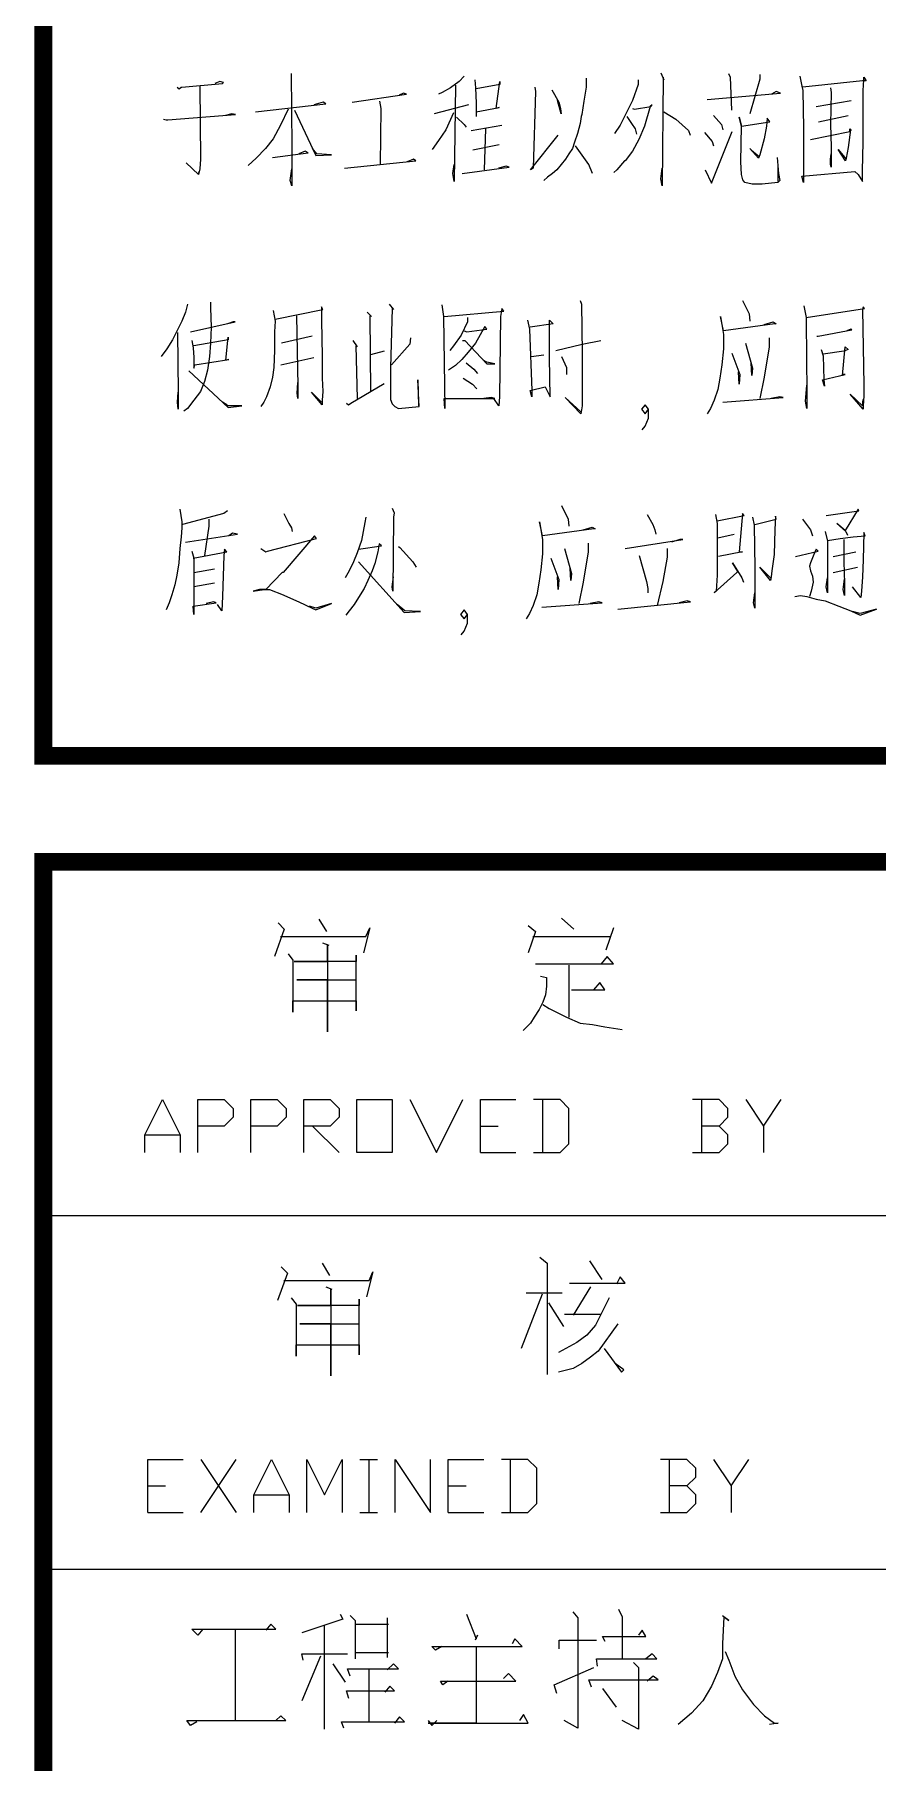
# Model space of a CAD drawing. Extents: x 2506385 to 2810062, y -487803 to -193521.
# Drawn here: x 2801199 to 2802391, y -462162 to -459719 of the extents above; entities that cross this region are included whole.
import ezdxf

# ---------------------------------------------------------------- set-up
doc = ezdxf.new("R2010")
doc.units = 0
doc.header["$LTSCALE"] = 1000
doc.header["$MEASUREMENT"] = 0
doc.layers.add('PUB_TITLE', color=4, linetype='Continuous')

# ---------------------------------------------------------------- blocks, each defined once
blk = doc.blocks.new('EWW')
at = {"layer": 'PUB_TITLE'}
for p, q in [((-164569.1, 285283.7), (-164567.1, 285077.1)), ((-164079.3, 285276.2), (-164093.4, 285261.1)), ((-164049.1, 285266.1), (-164047.1, 285243.4)), ((-163734.6, 285271.1), (-163734.6, 285251)), ((-163587.5, 285266.1), (-163587.5, 285253.5)), ((-163523, 285286.2), (-163514.9, 285266.1)), ((-163516.9, 285273.7), (-163518.9, 284966.2)), ((-163514.9, 285266.1), (-163516.9, 285273.7)), ((-163331.5, 285283.7), (-163327.4, 285273.7)), ((-163327.4, 285273.7), (-163323.4, 285180.4)), ((-163242.8, 285268.6), (-163271, 285170.3)), ((-163242.8, 285281.2), (-163242.8, 285268.6)), ((-163129.9, 285276.2), (-163123.9, 285248.5)), ((-162950.5, 285235.9), (-162948.5, 285266.1)), ((-162948.5, 285273.7), (-162942.4, 285263.6)), ((-162948.5, 285266.1), (-162948.5, 285273.7)), ((-164891.7, 285245.9), (-164885.6, 285240.9)), ((-164885.6, 285240.9), (-164879.6, 285245.9)), ((-164879.6, 285245.9), (-164877.6, 285245.9)), ((-164877.6, 285245.9), (-164762.7, 285256)), ((-164827.2, 285248.5), (-164825.1, 285041.8)), ((-164770.7, 285261.1), (-164784.8, 285256)), ((-164760.6, 285258.5), (-164770.7, 285261.1)), ((-164762.7, 285256), (-164760.6, 285258.5)), ((-164395.8, 285203.1), (-164242.6, 285225.8)), ((-164250.7, 285228.3), (-164262.8, 285223.3)), ((-164242.6, 285225.8), (-164250.7, 285228.3)), ((-164141.8, 285230.8), (-164151.9, 285225.8)), ((-164117.6, 285243.4), (-164141.8, 285230.8)), ((-164093.4, 285261.1), (-164117.6, 285243.4)), ((-164103.5, 285251), (-164107.5, 284978.8)), ((-164047.1, 285243.4), (-164045.1, 285200.6)), ((-163978.5, 285253.5), (-164045.1, 285240.9)), ((-163988.6, 285185.5), (-163978.5, 285261.1)), ((-163978.5, 285261.1), (-163978.5, 285253.5)), ((-163877.7, 285233.3), (-163883.8, 285016.6)), ((-163879.8, 285245.9), (-163877.7, 285233.3)), ((-163831.4, 285238.4), (-163811.2, 285203.1)), ((-163734.6, 285245.9), (-163740.7, 285205.6)), ((-163734.6, 285251), (-163734.6, 285245.9)), ((-163587.5, 285253.5), (-163603.6, 285208.1)), ((-163392, 285210.7), (-163184.3, 285228.3)), ((-163196.4, 285233.3), (-163210.5, 285225.8)), ((-163184.3, 285228.3), (-163196.4, 285233.3)), ((-163123.9, 285248.5), (-163121.8, 285235.9)), ((-162952.5, 285263.6), (-163121.8, 285245.9)), ((-163121.8, 285235.9), (-163119.8, 285130)), ((-163043.2, 285243.4), (-163041.2, 285230.8)), ((-163041.2, 285230.8), (-163043.2, 285140.1)), ((-162942.4, 285263.6), (-162952.5, 285263.6)), ((-162950.5, 285157.7), (-162950.5, 285235.9)), ((-164917.9, 285152.7), (-164726.4, 285167.8)), ((-164736.5, 285170.3), (-164754.6, 285165.3)), ((-164726.4, 285167.8), (-164736.5, 285170.3)), ((-164669.9, 285175.4), (-164470.4, 285198.1)), ((-164577.2, 285182.9), (-164599.4, 285137.6)), ((-164559.1, 285180.4), (-164498.6, 285051.9)), ((-164478.4, 285203.1), (-164504.6, 285195.5)), ((-164470.4, 285198.1), (-164478.4, 285203.1)), ((-164319.2, 285205.6), (-164315.2, 285185.5)), ((-164315.2, 285185.5), (-164317.2, 285026.7)), ((-164067.2, 285195.5), (-164164, 285170.3)), ((-164109.6, 285172.9), (-164131.7, 285125)), ((-164045.1, 285200.6), (-164045.1, 285162.8)), ((-164045.1, 285175.4), (-163980.6, 285188)), ((-163980.6, 285188), (-163988.6, 285185.5)), ((-163805.2, 285170.3), (-163815.3, 285208.1)), ((-163811.2, 285203.1), (-163807.2, 285185.5)), ((-163807.2, 285185.5), (-163805.2, 285170.3)), ((-163746.7, 285167.8), (-163748.7, 285162.8)), ((-163740.7, 285205.6), (-163746.7, 285167.8)), ((-163619.7, 285175.4), (-163637.9, 285137.6)), ((-163603.6, 285208.1), (-163619.7, 285175.4)), ((-163603.6, 285185.5), (-163597.6, 285182.9)), ((-163597.6, 285182.9), (-163551.2, 285190.5)), ((-163553.2, 285190.5), (-163569.3, 285135.1)), ((-163547.2, 285195.5), (-163553.2, 285190.5)), ((-163551.2, 285190.5), (-163547.2, 285195.5)), ((-163514.9, 285175.4), (-163480.6, 285155.2)), ((-163083.5, 285190.5), (-162984.8, 285208.1)), ((-164930, 285155.2), (-164921.9, 285152.7)), ((-164921.9, 285152.7), (-164917.9, 285152.7)), ((-164599.4, 285137.6), (-164619.5, 285099.8)), ((-164131.7, 285125), (-164151.9, 285094.8)), ((-164101.5, 285160.3), (-164079.3, 285140.1)), ((-164079.3, 285140.1), (-164073.3, 285132.5)), ((-164059.2, 285122.5), (-163972.5, 285137.6)), ((-164018.9, 285127.5), (-164022.9, 285011.6)), ((-163750.8, 285142.6), (-163758.8, 285114.9)), ((-163748.7, 285162.8), (-163750.8, 285142.6)), ((-163637.9, 285137.6), (-163654, 285114.9)), ((-163619.7, 285162.8), (-163605.6, 285142.6)), ((-163605.6, 285142.6), (-163595.5, 285127.5)), ((-163595.5, 285127.5), (-163591.5, 285112.4)), ((-163569.3, 285135.1), (-163585.5, 285097.3)), ((-163480.6, 285155.2), (-163444.4, 285122.5)), ((-163444.4, 285122.5), (-163440.3, 285109.9)), ((-163379.9, 284973.8), (-163321.4, 285119.9)), ((-163373.8, 285165.3), (-163351.6, 285140.1)), ((-163351.6, 285140.1), (-163347.6, 285125)), ((-163301.2, 285160.3), (-163295.2, 285135.1)), ((-163295.2, 285135.1), (-163301.2, 285160.3)), ((-163297.2, 285034.3), (-163295.2, 285135.1)), ((-163295.2, 285135.1), (-163214.6, 285147.7)), ((-163224.6, 285135.1), (-163230.7, 285099.8)), ((-163222.6, 285157.7), (-163224.6, 285135.1)), ((-163214.6, 285147.7), (-163222.6, 285157.7)), ((-163119.8, 285130), (-163119.8, 285051.9)), ((-163099.7, 285097.3), (-162988.8, 285119.9)), ((-163077.5, 285147.7), (-162992.8, 285165.3)), ((-163043.2, 285140.1), (-163041.2, 285077.1)), ((-162986.8, 285125), (-162992.8, 285074.6)), ((-162988.8, 285127.5), (-162984.8, 285122.5)), ((-162988.8, 285119.9), (-162988.8, 285127.5)), ((-162984.8, 285122.5), (-162986.8, 285125)), ((-162950.5, 285089.7), (-162950.5, 285157.7)), ((-164641.7, 285072.1), (-164667.9, 285044.4)), ((-164619.5, 285099.8), (-164641.7, 285072.1)), ((-164567.1, 285077.1), (-164567.1, 284966.2)), ((-164496.6, 285057), (-164508.7, 285072.1)), ((-164151.9, 285094.8), (-164170, 285069.6)), ((-163980.6, 285082.2), (-164055.1, 285067)), ((-163891.9, 285011.6), (-163813.2, 285109.9)), ((-163772.9, 285072.1), (-163783, 285057)), ((-163766.9, 285089.7), (-163772.9, 285072.1)), ((-163758.8, 285114.9), (-163766.9, 285089.7)), ((-163726.6, 285026.7), (-163764.9, 285079.6)), ((-163585.5, 285097.3), (-163603.6, 285064.5)), ((-163400, 285117.4), (-163377.8, 285092.2)), ((-163377.8, 285092.2), (-163373.8, 285079.6)), ((-163246.8, 285044.4), (-163271, 285072.1)), ((-163230.7, 285099.8), (-163242.8, 285054.4)), ((-163041.2, 285077.1), (-163041.2, 285019.2)), ((-163021.1, 285069.6), (-162998.9, 285041.8)), ((-163000.9, 285036.8), (-163021.1, 285069.6)), ((-162992.8, 285074.6), (-162998.9, 285044.4)), ((-162952.5, 285009.1), (-162950.5, 285089.7)), ((-164865.5, 285031.8), (-164831.2, 284999)), ((-164831.2, 284999), (-164865.5, 285031.8)), ((-164825.1, 285041.8), (-164827.2, 285014.1)), ((-164667.9, 285044.4), (-164690.1, 285024.2)), ((-164621.6, 285046.9), (-164520.8, 285059.5)), ((-164528.8, 285064.5), (-164547, 285057)), ((-164520.8, 285059.5), (-164528.8, 285064.5)), ((-164498.6, 285051.9), (-164454.3, 285054.4)), ((-164454.3, 285054.4), (-164496.6, 285057)), ((-164418, 285016.6), (-164216.4, 285036.8)), ((-164222.4, 285041.8), (-164240.6, 285034.3)), ((-164216.4, 285036.8), (-164222.4, 285041.8)), ((-164111.6, 285001.5), (-164107.5, 285026.7)), ((-163960.4, 285021.7), (-163982.6, 285016.6)), ((-163952.3, 285019.2), (-163960.4, 285021.7)), ((-163805.2, 285026.7), (-163817.3, 285011.6)), ((-163793.1, 285041.8), (-163805.2, 285026.7)), ((-163783, 285057), (-163793.1, 285041.8)), ((-163716.5, 285001.5), (-163726.6, 285026.7)), ((-163625.8, 285036.8), (-163648, 285011.6)), ((-163623.8, 285036.8), (-163625.8, 285036.8)), ((-163603.6, 285064.5), (-163623.8, 285036.8)), ((-163295.2, 284999), (-163297.2, 285034.3)), ((-163267, 285067), (-163244.8, 285049.4)), ((-163242.8, 285054.4), (-163246.8, 285044.4)), ((-163194.4, 285046.9), (-163190.4, 285001.5)), ((-163192.4, 285021.7), (-163192.4, 284978.8)), ((-163119.8, 285051.9), (-163119.8, 284976.3)), ((-163043.2, 285041.8), (-163041.2, 285057)), ((-163043.2, 285026.7), (-163043.2, 285041.8)), ((-163041.2, 285019.2), (-163043.2, 285026.7)), ((-162998.9, 285044.4), (-163000.9, 285036.8)), ((-164827.2, 285014.1), (-164831.2, 284999)), ((-164831.2, 284999), (-164829.2, 285006.6)), ((-164571.2, 284981.4), (-164567.1, 285014.1)), ((-164567.1, 284966.2), (-164571.2, 284981.4)), ((-164107.5, 284978.8), (-164111.6, 285001.5)), ((-164085.4, 285001.5), (-163952.3, 285019.2)), ((-163883.8, 285016.6), (-163891.9, 285011.6)), ((-163843.5, 284991.4), (-163853.6, 284981.4)), ((-163829.4, 285001.5), (-163843.5, 284991.4)), ((-163817.3, 285011.6), (-163829.4, 285001.5)), ((-163648, 285011.6), (-163656, 285004)), ((-163523, 284986.4), (-163518.9, 285016.6)), ((-163518.9, 284966.2), (-163523, 284986.4)), ((-163398, 285011.6), (-163379.9, 284973.8)), ((-163291.2, 284983.9), (-163295.2, 284999)), ((-163285.1, 284976.3), (-163291.2, 284983.9)), ((-163265, 284971.3), (-163285.1, 284976.3)), ((-163236.7, 284971.3), (-163265, 284971.3)), ((-163192.4, 284976.3), (-163236.7, 284971.3)), ((-163186.3, 284981.4), (-163192.4, 284976.3)), ((-163190.4, 285001.5), (-163186.3, 284981.4)), ((-163123.9, 284994), (-162974.7, 285006.6)), ((-163119.8, 284976.3), (-163123.9, 284994)), ((-162974.7, 285006.6), (-162964.6, 284999)), ((-162964.6, 284999), (-162952.5, 284978.8)), ((-162952.5, 284978.8), (-162952.5, 285009.1)), ((-164861.9, 284632), (-164868, 284609.3)), ((-164797.4, 284637.1), (-164797.4, 284621.9)), ((-164291.4, 284632), (-164279.4, 284616.9)), ((-164142.3, 284629.5), (-164138.3, 284596.7)), ((-163751.2, 284642.1), (-163747.2, 284632)), ((-163747.2, 284632), (-163745.2, 284493.4)), ((-163291.6, 284642.1), (-163273.5, 284604.3)), ((-164878, 284584.1), (-164890.1, 284558.9)), ((-164868, 284609.3), (-164878, 284584.1)), ((-164853.8, 284553.9), (-164726.8, 284581.6)), ((-164797.4, 284621.9), (-164795.4, 284566.5)), ((-164732.9, 284581.6), (-164749, 284576.6)), ((-164726.8, 284581.6), (-164732.9, 284581.6)), ((-164620, 284614.4), (-164614, 284584.1)), ((-164614, 284584.1), (-164616, 284553.9)), ((-164614, 284589.2), (-164478.9, 284616.9)), ((-164553.5, 284599.3), (-164549.5, 284400.2)), ((-164482.9, 284624.5), (-164482.9, 284586.7)), ((-164478.9, 284616.9), (-164482.9, 284624.5)), ((-164482.9, 284586.7), (-164480.9, 284483.4)), ((-164353.9, 284609.3), (-164341.8, 284596.7)), ((-164345.9, 284599.3), (-164343.9, 284385.1)), ((-164341.8, 284596.7), (-164345.9, 284599.3)), ((-164283.4, 284619.4), (-164287.4, 284453.1)), ((-164279.4, 284616.9), (-164283.4, 284619.4)), ((-164138.3, 284596.7), (-164134.2, 284337.2)), ((-164136.2, 284596.7), (-163966.9, 284611.9)), ((-164069.7, 284581.6), (-164087.9, 284543.8)), ((-164069.7, 284594.2), (-164069.7, 284581.6)), ((-163977, 284596.7), (-163979, 284370)), ((-163973, 284619.4), (-163977, 284596.7)), ((-163966.9, 284611.9), (-163973, 284619.4)), ((-163900.4, 284586.7), (-163894.3, 284561.5)), ((-163837.9, 284586.7), (-163827.8, 284576.6)), ((-163837.9, 284480.8), (-163837.9, 284586.7)), ((-163354.1, 284596.7), (-163346.1, 284546.3)), ((-163346.1, 284556.4), (-163354.1, 284596.7)), ((-163273.5, 284604.3), (-163271.5, 284584.1)), ((-163231.2, 284574.1), (-163205, 284581.6)), ((-163205, 284581.6), (-163196.9, 284576.6)), ((-163118.3, 284627), (-163112.2, 284594.2)), ((-163112.2, 284594.2), (-162946.9, 284619.4)), ((-163112.2, 284594.2), (-163112.2, 284584.1)), ((-163112.2, 284584.1), (-163110.2, 284380)), ((-162951, 284624.5), (-162953, 284616.9)), ((-162953, 284616.9), (-162949, 284402.7)), ((-162946.9, 284619.4), (-162951, 284624.5)), ((-164904.2, 284531.2), (-164920.4, 284506)), ((-164890.1, 284558.9), (-164904.2, 284531.2)), ((-164890.1, 284551.4), (-164888.1, 284382.6)), ((-164747, 284531.2), (-164843.8, 284513.6)), ((-164795.4, 284566.5), (-164797.4, 284521.2)), ((-164753.1, 284473.3), (-164747, 284538.8)), ((-164747, 284538.8), (-164747, 284531.2)), ((-164616, 284553.9), (-164616, 284501)), ((-164509.1, 284541.3), (-164595.8, 284521.2)), ((-164231, 284536.3), (-164233, 284518.6)), ((-164087.9, 284543.8), (-164110, 284513.6)), ((-164079.8, 284556.4), (-164071.7, 284553.9)), ((-164071.7, 284553.9), (-164015.3, 284561.5)), ((-164021.3, 284569), (-164047.5, 284521.2)), ((-164015.3, 284561.5), (-164021.3, 284569)), ((-163894.3, 284561.5), (-163888.3, 284387.6)), ((-163827.8, 284576.6), (-163892.3, 284566.5)), ((-163200.9, 284576.6), (-163346.1, 284556.4)), ((-163346.1, 284546.3), (-163346.1, 284506)), ((-163217.1, 284536.3), (-163217.1, 284511.1)), ((-163196.9, 284576.6), (-163200.9, 284576.6)), ((-163082, 284541.3), (-163078, 284541.3)), ((-163078, 284541.3), (-162983.2, 284558.9)), ((-162985.2, 284561.5), (-162997.3, 284556.4)), ((-162983.2, 284558.9), (-162985.2, 284561.5)), ((-164920.4, 284506), (-164936.5, 284483.4)), ((-164849.8, 284528.7), (-164845.8, 284508.6)), ((-164845.8, 284508.6), (-164843.8, 284480.8)), ((-164799.4, 284483.4), (-164805.5, 284445.6)), ((-164797.4, 284521.2), (-164799.4, 284483.4)), ((-164616, 284501), (-164618, 284453.1)), ((-164480.9, 284483.4), (-164480.9, 284430.4)), ((-164394.3, 284528.7), (-164382.2, 284511.1)), ((-164386.2, 284513.6), (-164382.2, 284364.9)), ((-164382.2, 284511.1), (-164386.2, 284513.6)), ((-164305.6, 284498.5), (-164343.9, 284488.4)), ((-164233, 284518.6), (-164285.4, 284460.7)), ((-164110, 284513.6), (-164120.1, 284501)), ((-164067.7, 284496), (-164085.8, 284475.8)), ((-164083.8, 284528.7), (-164077.8, 284528.7)), ((-164077.8, 284528.7), (-164015.3, 284463.2)), ((-164047.5, 284521.2), (-164067.7, 284496)), ((-163890.3, 284483.4), (-163854, 284488.4)), ((-163819.8, 284501), (-163745.2, 284518.6)), ((-163803.6, 284483.4), (-163789.5, 284453.1)), ((-163745.2, 284518.6), (-163692.8, 284528.7)), ((-163745.2, 284493.4), (-163745.2, 284407.8)), ((-163346.1, 284506), (-163350.1, 284460.7)), ((-163321.9, 284493.4), (-163299.7, 284433)), ((-163283.6, 284521.2), (-163263.4, 284450.6)), ((-163217.1, 284511.1), (-163231.2, 284425.4)), ((-163069.9, 284503.5), (-163063.9, 284485.9)), ((-163005.4, 284498.5), (-163063.9, 284490.9)), ((-163063.9, 284485.9), (-163061.8, 284417.8)), ((-163009.4, 284430.4), (-163001.4, 284511.1)), ((-162993.3, 284503.5), (-163005.4, 284498.5)), ((-163001.4, 284511.1), (-162993.3, 284503.5)), ((-164857.9, 284443), (-164747, 284339.7)), ((-164843.8, 284480.8), (-164843.8, 284450.6)), ((-164843.8, 284450.6), (-164841.7, 284460.7)), ((-164841.7, 284460.7), (-164745, 284475.8)), ((-164805.5, 284445.6), (-164813.5, 284412.8)), ((-164745, 284475.8), (-164753.1, 284473.3)), ((-164618, 284453.1), (-164622, 284425.4)), ((-164597.8, 284460.7), (-164505.1, 284480.8)), ((-164287.4, 284453.1), (-164287.4, 284382.6)), ((-164104, 284458.2), (-164124.1, 284445.6)), ((-164085.8, 284475.8), (-164104, 284458.2)), ((-164073.7, 284465.7), (-164051.6, 284448.1)), ((-164051.6, 284448.1), (-164041.5, 284435.5)), ((-164015.3, 284468.2), (-164025.4, 284473.3)), ((-163993.1, 284463.2), (-164015.3, 284468.2)), ((-164015.3, 284463.2), (-163993.1, 284463.2)), ((-163835.9, 284370), (-163837.9, 284480.8)), ((-163789.5, 284453.1), (-163789.5, 284433)), ((-163350.1, 284460.7), (-163356.1, 284422.9)), ((-163301.7, 284405.2), (-163303.7, 284440.5)), ((-163265.4, 284430.4), (-163267.4, 284465.7)), ((-163263.4, 284450.6), (-163265.4, 284430.4)), ((-164825.6, 284385.1), (-164843.8, 284359.9)), ((-164813.5, 284412.8), (-164825.6, 284385.1)), ((-164628.1, 284397.7), (-164638.2, 284370)), ((-164622, 284425.4), (-164628.1, 284397.7)), ((-164551.5, 284380), (-164549.5, 284410.3)), ((-164549.5, 284400.2), (-164549.5, 284364.9)), ((-164480.9, 284430.4), (-164480.9, 284422.9)), ((-164480.9, 284422.9), (-164478.9, 284385.1)), ((-164478.9, 284385.1), (-164480.9, 284359.9)), ((-164400.3, 284352.3), (-164305.6, 284407.8)), ((-164210.8, 284417.8), (-164208.8, 284344.8)), ((-164206.8, 284342.3), (-164210.8, 284417.8)), ((-164081.8, 284422.9), (-164055.6, 284405.2)), ((-164055.6, 284405.2), (-164043.5, 284392.6)), ((-163892.3, 284387.6), (-163850, 284397.7)), ((-163888.3, 284370), (-163892.3, 284387.6)), ((-163888.3, 284387.6), (-163888.3, 284370)), ((-163850, 284397.7), (-163835.9, 284370)), ((-163745.2, 284407.8), (-163745.2, 284344.8)), ((-163362.2, 284390.1), (-163372.3, 284359.9)), ((-163356.1, 284422.9), (-163362.2, 284390.1)), ((-163299.7, 284433), (-163301.7, 284405.2)), ((-163231.2, 284425.4), (-163243.3, 284364.9)), ((-163114.3, 284357.4), (-163110.2, 284402.7)), ((-163065.9, 284417.8), (-163001.4, 284433)), ((-163059.8, 284400.2), (-163065.9, 284417.8)), ((-163061.8, 284417.8), (-163059.8, 284400.2)), ((-163005.4, 284433), (-163009.4, 284430.4)), ((-163001.4, 284433), (-163005.4, 284433)), ((-162949, 284402.7), (-162949, 284395.2)), ((-162949, 284395.2), (-162949, 284372.5)), ((-164890.1, 284354.9), (-164888.1, 284382.6)), ((-164888.1, 284334.7), (-164890.1, 284354.9)), ((-164888.1, 284382.6), (-164888.1, 284334.7)), ((-164861.9, 284337.2), (-164872, 284329.7)), ((-164843.8, 284359.9), (-164861.9, 284337.2)), ((-164751, 284347.3), (-164763.1, 284354.9)), ((-164749, 284344.8), (-164751, 284347.3)), ((-164708.7, 284344.8), (-164749, 284344.8)), ((-164747, 284339.7), (-164708.7, 284344.8)), ((-164646.2, 284354.9), (-164654.3, 284342.3)), ((-164638.2, 284370), (-164646.2, 284354.9)), ((-164549.5, 284364.9), (-164551.5, 284380)), ((-164511.2, 284382.6), (-164482.9, 284354.9)), ((-164480.9, 284347.3), (-164511.2, 284382.6)), ((-164480.9, 284359.9), (-164480.9, 284347.3)), ((-164412.4, 284352.3), (-164406.3, 284347.3)), ((-164406.3, 284347.3), (-164400.3, 284352.3)), ((-164287.4, 284382.6), (-164287.4, 284362.4)), ((-164287.4, 284362.4), (-164283.4, 284349.8)), ((-164283.4, 284349.8), (-164275.3, 284342.3)), ((-164275.3, 284342.3), (-164265.2, 284337.2)), ((-164265.2, 284337.2), (-164206.8, 284342.3)), ((-164136.2, 284364.9), (-163993.1, 284364.9)), ((-164134.2, 284337.2), (-164136.2, 284364.9)), ((-164003.2, 284367.5), (-164023.4, 284364.9)), ((-163993.1, 284364.9), (-164003.2, 284367.5)), ((-163981, 284344.8), (-163995.1, 284364.9)), ((-163979, 284370), (-163981, 284344.8)), ((-163793.6, 284367.5), (-163749.2, 284327.1)), ((-163749.2, 284322.1), (-163793.6, 284367.5)), ((-163745.2, 284344.8), (-163749.2, 284322.1)), ((-163567.8, 284347.3), (-163577.9, 284334.7)), ((-163557.7, 284334.7), (-163567.8, 284347.3)), ((-163382.3, 284337.2), (-163392.4, 284322.1)), ((-163372.3, 284359.9), (-163382.3, 284337.2)), ((-163348.1, 284354.9), (-163176.7, 284367.5)), ((-163186.8, 284370), (-163211, 284364.9)), ((-163176.7, 284367.5), (-163186.8, 284370)), ((-163110.2, 284337.2), (-163114.3, 284357.4)), ((-163110.2, 284380), (-163110.2, 284337.2)), ((-162987.3, 284377.5), (-162953, 284344.8)), ((-162951, 284334.7), (-162987.3, 284377.5)), ((-162953, 284344.8), (-162951, 284362.4)), ((-162949, 284372.5), (-162951, 284344.8)), ((-162951, 284344.8), (-162951, 284334.7)), ((-163577.9, 284334.7), (-163567.8, 284322.1)), ((-163575.9, 284276.7), (-163567.8, 284286.8)), ((-163567.8, 284322.1), (-163557.7, 284334.7)), ((-163567.8, 284286.8), (-163557.7, 284309.5)), ((-163557.7, 284309.5), (-163557.7, 284334.7)), ((-164884.1, 284052), (-164878, 284016.7)), ((-164749, 284047), (-164759.1, 284039.4)), ((-164283.4, 284054.5), (-164277.3, 284041.9)), ((-163803.6, 284062.1), (-163785.5, 284024.3)), ((-163055.8, 284034.4), (-162963.1, 284047)), ((-162965.1, 284052), (-163001.4, 283991.5)), ((-162963.1, 284047), (-162965.1, 284052)), ((-164878, 283999.1), (-164880, 283973.9)), ((-164878, 284016.7), (-164878, 283999.1)), ((-164759.1, 284039.4), (-164876, 284009.2)), ((-164801.4, 284004.1), (-164813.5, 283921)), ((-164801.4, 284024.3), (-164801.4, 284004.1)), ((-164589.8, 284039.4), (-164575.7, 284011.7)), ((-164575.7, 284011.7), (-164567.6, 283999.1)), ((-164567.6, 283999.1), (-164565.6, 283989)), ((-164360, 284014.2), (-164370.1, 283963.8)), ((-164358, 284029.3), (-164360, 284014.2)), ((-164279.4, 284029.3), (-164281.4, 283820.2)), ((-164277.3, 284041.9), (-164279.4, 284029.3)), ((-163866.1, 284016.7), (-163858.1, 283966.3)), ((-163858.1, 283976.4), (-163866.1, 284016.7)), ((-163712.9, 283996.6), (-163858.1, 283976.4)), ((-163785.5, 284024.3), (-163783.5, 284004.1)), ((-163743.2, 283994.1), (-163717, 284001.6)), ((-163717, 284001.6), (-163708.9, 283996.6)), ((-163708.9, 283996.6), (-163712.9, 283996.6)), ((-163561.7, 284036.9), (-163545.6, 284009.2)), ((-163545.6, 284009.2), (-163539.6, 283994.1)), ((-163539.6, 283994.1), (-163537.6, 283981.5)), ((-163368.2, 284036.9), (-163364.2, 284011.7)), ((-163364.2, 284019.3), (-163287.6, 284034.4)), ((-163364.2, 284011.7), (-163364.2, 283936.1)), ((-163291.6, 284039.4), (-163301.7, 283931.1)), ((-163287.6, 284034.4), (-163291.6, 284039.4)), ((-163263.4, 284029.3), (-163259.4, 284006.7)), ((-163259.4, 284006.7), (-163257.4, 283885.7)), ((-163257.4, 284009.2), (-163196.9, 284024.3)), ((-163200.9, 283994.1), (-163202.9, 283923.5)), ((-163198.9, 284031.9), (-163200.9, 283994.1)), ((-163196.9, 284024.3), (-163198.9, 284031.9)), ((-163122.3, 284024.3), (-163100.1, 283994.1)), ((-163100.1, 283994.1), (-163094.1, 283976.4)), ((-163025.6, 284011.7), (-162999.4, 283989)), ((-163001.4, 283991.5), (-163025.6, 284011.7)), ((-164880, 283973.9), (-164884.1, 283941.2)), ((-164868, 283958.8), (-164720.8, 283981.5)), ((-164734.9, 283984), (-164745, 283976.4)), ((-164720.8, 283981.5), (-164734.9, 283984)), ((-164636.1, 283933.6), (-164497.1, 283968.9)), ((-164503.1, 283976.4), (-164591.8, 283873.1)), ((-164497.1, 283968.9), (-164503.1, 283976.4)), ((-164370.1, 283963.8), (-164382.2, 283928.6)), ((-164378.1, 283938.6), (-164313.6, 283948.7)), ((-164319.7, 283953.7), (-164323.7, 283931.1)), ((-164313.6, 283948.7), (-164319.7, 283953.7)), ((-164265.2, 283946.2), (-164261.2, 283943.7)), ((-163858.1, 283966.3), (-163858.1, 283926)), ((-163729.1, 283956.3), (-163729.1, 283931.1)), ((-163624.2, 283941.2), (-163461, 283966.3)), ((-163469, 283966.3), (-163493.2, 283958.8)), ((-163461, 283966.3), (-163469, 283966.3)), ((-163362.2, 283971.4), (-163315.8, 283981.5)), ((-163057.8, 283989), (-163051.8, 283961.3)), ((-163051.8, 283963.8), (-163015.5, 283968.9)), ((-163051.8, 283961.3), (-163051.8, 283847.9)), ((-163015.5, 283968.9), (-162979.2, 283973.9)), ((-163005.4, 283966.3), (-163005.4, 283903.4)), ((-162999.4, 283989), (-162995.3, 283978.9)), ((-162979.2, 283973.9), (-162944.9, 283976.4)), ((-162949, 283986.5), (-162951, 283908.4)), ((-162944.9, 283976.4), (-162949, 283986.5)), ((-164886.1, 283900.8), (-164892.1, 283865.6)), ((-164884.1, 283941.2), (-164886.1, 283900.8)), ((-164849.8, 283933.6), (-164843.8, 283913.4)), ((-164845.8, 283913.4), (-164751, 283931.1)), ((-164843.8, 283913.4), (-164843.8, 283754.7)), ((-164759.1, 283921), (-164763.1, 283805.1)), ((-164757.1, 283938.6), (-164759.1, 283921)), ((-164751, 283931.1), (-164757.1, 283938.6)), ((-164654.3, 283941.2), (-164640.2, 283931.1)), ((-164640.2, 283931.1), (-164636.1, 283933.6)), ((-164392.2, 283903.4), (-164404.3, 283878.2)), ((-164382.2, 283928.6), (-164392.2, 283903.4)), ((-164378.1, 283903.4), (-164249.1, 283759.7)), ((-164331.8, 283898.3), (-164339.8, 283878.2)), ((-164323.7, 283931.1), (-164331.8, 283898.3)), ((-164261.2, 283943.7), (-164224.9, 283903.4)), ((-164224.9, 283903.4), (-164214.8, 283888.2)), ((-163858.1, 283926), (-163862.1, 283880.7)), ((-163833.9, 283913.4), (-163811.7, 283853)), ((-163795.6, 283941.2), (-163775.4, 283870.6)), ((-163729.1, 283931.1), (-163743.2, 283845.4)), ((-163583.9, 283921), (-163563.8, 283847.9)), ((-163505.3, 283916), (-163517.4, 283847.9)), ((-163505.3, 283941.2), (-163505.3, 283916)), ((-163364.2, 283936.1), (-163364.2, 283873.1)), ((-163291.6, 283931.1), (-163360.2, 283918.5)), ((-163319.9, 283900.8), (-163293.7, 283858)), ((-163305.7, 283875.6), (-163319.9, 283900.8)), ((-163301.7, 283931.1), (-163291.6, 283931.1)), ((-163202.9, 283923.5), (-163209, 283878.2)), ((-163142.5, 283918.5), (-163078, 283933.6)), ((-163100.1, 283900.8), (-163102.2, 283890.8)), ((-163090.1, 283923.5), (-163100.1, 283900.8)), ((-163084, 283938.6), (-163090.1, 283923.5)), ((-163078, 283933.6), (-163084, 283938.6)), ((-163035.6, 283918.5), (-162971.1, 283931.1)), ((-163005.4, 283903.4), (-163003.4, 283842.9)), ((-162951, 283908.4), (-162953, 283860.5)), ((-164892.1, 283865.6), (-164898.2, 283837.8)), ((-164843.8, 283873.1), (-164785.3, 283883.2)), ((-164593.8, 283873.1), (-164640.2, 283825.2)), ((-164591.8, 283873.1), (-164593.8, 283873.1)), ((-164404.3, 283878.2), (-164416.4, 283858)), ((-164351.9, 283850.4), (-164362, 283827.8)), ((-164339.8, 283878.2), (-164351.9, 283850.4)), ((-164283.4, 283832.8), (-164279.4, 283860.5)), ((-163862.1, 283880.7), (-163868.1, 283842.9)), ((-163813.7, 283825.2), (-163815.7, 283860.5)), ((-163811.7, 283853), (-163813.7, 283825.2)), ((-163777.4, 283850.4), (-163779.4, 283885.7)), ((-163775.4, 283870.6), (-163777.4, 283850.4)), ((-163563.8, 283847.9), (-163559.7, 283827.8)), ((-163517.4, 283847.9), (-163533.5, 283779.9)), ((-163372.3, 283815.2), (-163307.8, 283873.1)), ((-163364.2, 283865.6), (-163366.2, 283820.2)), ((-163364.2, 283873.1), (-163364.2, 283865.6)), ((-163307.8, 283873.1), (-163305.7, 283875.6)), ((-163293.7, 283858), (-163289.6, 283845.4)), ((-163257.4, 283885.7), (-163257.4, 283878.2)), ((-163257.4, 283878.2), (-163257.4, 283772.3)), ((-163243.3, 283888.2), (-163213, 283858)), ((-163213, 283850.4), (-163243.3, 283888.2)), ((-163211, 283860.5), (-163213, 283850.4)), ((-163209, 283878.2), (-163211, 283860.5)), ((-163102.2, 283890.8), (-163100.1, 283878.2)), ((-163100.1, 283878.2), (-163094.1, 283863)), ((-163094.1, 283863), (-163092.1, 283845.4)), ((-163055.8, 283832.8), (-163051.8, 283858)), ((-163051.8, 283847.9), (-163051.8, 283815.2)), ((-163035.6, 283873.1), (-162967.1, 283888.2)), ((-163007.4, 283825.2), (-163003.4, 283855.5)), ((-162953, 283860.5), (-162955, 283820.2)), ((-164906.3, 283810.1), (-164914.3, 283787.5)), ((-164898.2, 283837.8), (-164906.3, 283810.1)), ((-164785.3, 283842.9), (-164843.8, 283832.8)), ((-164763.1, 283805.1), (-164765.1, 283764.8)), ((-164658.3, 283825.2), (-164676.5, 283820.2)), ((-164676.5, 283820.2), (-164658.3, 283822.7)), ((-164658.3, 283822.7), (-164642.2, 283825.2)), ((-164640.2, 283825.2), (-164658.3, 283825.2)), ((-164642.2, 283825.2), (-164630.1, 283825.2)), ((-164630.1, 283825.2), (-164591.8, 283810.1)), ((-164591.8, 283810.1), (-164587.8, 283807.6)), ((-164587.8, 283807.6), (-164547.4, 283790)), ((-164378.1, 283802.6), (-164390.2, 283782.4)), ((-164362, 283827.8), (-164378.1, 283802.6)), ((-164281.4, 283820.2), (-164283.4, 283832.8)), ((-163874.2, 283810.1), (-163884.3, 283779.9)), ((-163868.1, 283842.9), (-163874.2, 283810.1)), ((-163743.2, 283845.4), (-163755.3, 283784.9)), ((-163559.7, 283827.8), (-163559.7, 283815.2)), ((-163366.2, 283820.2), (-163372.3, 283815.2)), ((-163261.4, 283787.5), (-163257.4, 283815.2)), ((-163144.5, 283805.1), (-163128.4, 283807.6)), ((-163128.4, 283807.6), (-163110.2, 283805.1)), ((-163110.2, 283805.1), (-163084, 283797.5)), ((-163098.1, 283820.2), (-163102.2, 283805.1)), ((-163092.1, 283845.4), (-163098.1, 283820.2)), ((-163051.8, 283815.2), (-163055.8, 283832.8)), ((-163003.4, 283807.6), (-163007.4, 283825.2)), ((-163003.4, 283842.9), (-163003.4, 283840.4)), ((-163003.4, 283840.4), (-163003.4, 283807.6)), ((-162957, 283802.6), (-162981.2, 283832.8)), ((-162955, 283820.2), (-162957, 283802.6)), ((-164914.3, 283787.5), (-164922.4, 283767.3)), ((-164845.8, 283777.4), (-164781.3, 283787.5)), ((-164843.8, 283754.7), (-164845.8, 283777.4)), ((-164787.3, 283790), (-164809.5, 283784.9)), ((-164781.3, 283787.5), (-164787.3, 283790)), ((-164765.1, 283764.8), (-164777.2, 283782.4)), ((-164547.4, 283790), (-164509.1, 283772.3)), ((-164499.1, 283772.3), (-164517.2, 283777.4)), ((-164509.1, 283772.3), (-164499.1, 283767.3)), ((-164454.7, 283784.9), (-164499.1, 283772.3)), ((-164499.1, 283767.3), (-164454.7, 283784.9)), ((-164404.3, 283764.8), (-164414.4, 283752.2)), ((-164390.2, 283782.4), (-164404.3, 283764.8)), ((-164247.1, 283764.8), (-164269.3, 283782.4)), ((-164249.1, 283759.7), (-164202.8, 283762.3)), ((-164204.8, 283762.3), (-164247.1, 283764.8)), ((-164202.8, 283762.3), (-164204.8, 283762.3)), ((-164079.8, 283767.3), (-164089.9, 283754.7)), ((-164089.9, 283754.7), (-164079.8, 283742.1)), ((-164069.7, 283754.7), (-164079.8, 283767.3)), ((-164079.8, 283742.1), (-164069.7, 283754.7)), ((-164069.7, 283729.5), (-164069.7, 283754.7)), ((-163894.3, 283757.2), (-163904.4, 283742.1)), ((-163884.3, 283779.9), (-163894.3, 283757.2)), ((-163860.1, 283774.9), (-163688.7, 283787.5)), ((-163698.8, 283790), (-163723, 283784.9)), ((-163688.7, 283787.5), (-163698.8, 283790)), ((-163644.4, 283769.8), (-163438.8, 283790)), ((-163448.9, 283792.5), (-163471, 283787.5)), ((-163438.8, 283790), (-163448.9, 283792.5)), ((-163257.4, 283772.3), (-163261.4, 283787.5)), ((-163084, 283797.5), (-163057.8, 283792.5)), ((-163057.8, 283792.5), (-163019.5, 283777.4)), ((-163019.5, 283777.4), (-162985.2, 283764.8)), ((-162985.2, 283764.8), (-162959, 283752.2)), ((-162959, 283757.2), (-162981.2, 283762.3)), ((-162912.7, 283769.8), (-162959, 283757.2)), ((-162959, 283752.2), (-162912.7, 283769.8)), ((-164087.9, 283696.7), (-164079.8, 283706.8)), ((-164079.8, 283706.8), (-164069.7, 283729.5)), ((-164605.7, 282881.9), (-164588.2, 282864.4)), ((-164490.2, 282892.4), (-164469.2, 282857.4)), ((-163898.7, 282874.9), (-163877.7, 282857.4)), ((-163804.2, 282895.9), (-163769.2, 282864.4)), ((-164588.2, 282864.4), (-164616.2, 282787.4)), ((-164598.7, 282843.4), (-164357.2, 282843.4)), ((-164479.7, 282825.9), (-164462.2, 282818.9)), ((-164346.7, 282867.9), (-164364.2, 282797.9)), ((-164357.2, 282843.4), (-164346.7, 282867.9)), ((-163877.7, 282857.4), (-163898.7, 282797.9)), ((-163884.7, 282843.4), (-163664.2, 282843.4)), ((-163657.2, 282867.9), (-163678.2, 282804.9)), ((-164577.7, 282794.4), (-164563.7, 282776.9)), ((-164563.7, 282776.9), (-164563.7, 282629.9)), ((-164560.2, 282773.4), (-164465.7, 282773.4)), ((-164385.2, 282773.4), (-164560.2, 282773.4)), ((-164465.7, 282818.9), (-164465.7, 282573.9)), ((-164465.7, 282773.4), (-164465.7, 282818.9)), ((-164385.2, 282790.9), (-164385.2, 282773.4)), ((-164385.2, 282633.4), (-164385.2, 282790.9)), ((-163674.7, 282787.4), (-163692.2, 282766.4)), ((-163657.2, 282766.4), (-163674.7, 282787.4)), ((-163877.7, 282766.4), (-163657.2, 282766.4)), ((-163863.7, 282731.4), (-163846.2, 282727.9)), ((-163846.2, 282727.9), (-163846.2, 282703.4)), ((-163783.2, 282762.9), (-163783.2, 282615.9)), ((-164553.2, 282720.9), (-164385.2, 282720.9)), ((-164465.7, 282720.9), (-164553.2, 282720.9)), ((-164465.7, 282573.9), (-164465.7, 282720.9)), ((-163849.7, 282678.9), (-163856.7, 282657.9)), ((-163846.2, 282703.4), (-163849.7, 282678.9)), ((-163776.2, 282692.9), (-163681.7, 282692.9)), ((-163695.7, 282713.9), (-163713.2, 282692.9)), ((-163681.7, 282692.9), (-163695.7, 282713.9)), ((-164563.7, 282661.4), (-164385.2, 282661.4)), ((-164563.7, 282629.9), (-164563.7, 282661.4)), ((-164385.2, 282661.4), (-164385.2, 282633.4)), ((-163867.2, 282636.9), (-163881.2, 282615.9)), ((-163856.7, 282657.9), (-163867.2, 282636.9)), ((-163856.7, 282650.9), (-163839.2, 282640.4)), ((-163839.2, 282640.4), (-163818.2, 282629.9)), ((-163818.2, 282629.9), (-163790.2, 282615.9)), ((-163891.7, 282598.4), (-163912.7, 282577.4)), ((-163881.2, 282615.9), (-163891.7, 282598.4)), ((-163790.2, 282615.9), (-163751.7, 282598.4)), ((-163751.7, 282598.4), (-163716.7, 282594.9)), ((-163716.7, 282594.9), (-163681.7, 282587.9)), ((-163681.7, 282587.9), (-163632.7, 282580.9)), ((-164983.1, 282282.6), (-164933.1, 282382.6)), ((-164933.1, 282382.6), (-164883.1, 282282.6)), ((-164833.1, 282382.6), (-164758.1, 282382.6)), ((-164833.1, 282232.6), (-164833.1, 282382.6)), ((-164758.1, 282382.6), (-164733.1, 282357.6)), ((-164683.1, 282382.6), (-164608.1, 282382.6)), ((-164683.1, 282232.6), (-164683.1, 282382.6)), ((-164608.1, 282382.6), (-164583.1, 282357.6)), ((-164533.1, 282382.6), (-164458.1, 282382.6)), ((-164533.1, 282232.6), (-164533.1, 282382.6)), ((-164458.1, 282382.6), (-164433.1, 282357.6)), ((-164383.1, 282382.6), (-164283.1, 282382.6)), ((-164383.1, 282232.6), (-164383.1, 282382.6)), ((-164283.1, 282382.6), (-164283.1, 282232.6)), ((-164233.1, 282382.6), (-164158.1, 282232.6)), ((-164158.1, 282232.6), (-164083.1, 282382.6)), ((-164033.1, 282382.6), (-163933.1, 282382.6)), ((-164033.1, 282232.6), (-164033.1, 282382.6)), ((-163808.1, 282382.6), (-163883.1, 282382.6)), ((-163858.1, 282382.6), (-163858.1, 282232.6)), ((-163783.1, 282357.6), (-163808.1, 282382.6)), ((-163358.1, 282382.6), (-163433.1, 282382.6)), ((-163408.1, 282382.6), (-163408.1, 282232.6)), ((-163333.1, 282357.6), (-163358.1, 282382.6)), ((-163283.1, 282382.6), (-163233.1, 282307.6)), ((-163233.1, 282307.6), (-163183.1, 282382.6)), ((-164733.1, 282332.6), (-164758.1, 282307.6)), ((-164733.1, 282357.6), (-164733.1, 282332.6)), ((-164583.1, 282332.6), (-164608.1, 282307.6)), ((-164583.1, 282357.6), (-164583.1, 282332.6)), ((-164433.1, 282332.6), (-164458.1, 282307.6)), ((-164433.1, 282357.6), (-164433.1, 282332.6)), ((-163783.1, 282257.6), (-163783.1, 282357.6)), ((-163358.1, 282307.6), (-163333.1, 282332.6)), ((-163333.1, 282332.6), (-163333.1, 282357.6)), ((-164758.1, 282307.6), (-164833.1, 282307.6)), ((-164608.1, 282307.6), (-164683.1, 282307.6)), ((-164458.1, 282307.6), (-164533.1, 282307.6)), ((-164508.1, 282307.6), (-164433.1, 282232.6)), ((-164033.1, 282307.6), (-163983.1, 282307.6)), ((-163358.1, 282307.6), (-163408.1, 282307.6)), ((-163333.1, 282282.6), (-163358.1, 282307.6)), ((-163233.1, 282307.6), (-163233.1, 282232.6)), ((-164983.1, 282282.6), (-164883.1, 282282.6)), ((-164983.1, 282232.6), (-164983.1, 282282.6)), ((-164883.1, 282282.6), (-164883.1, 282232.6)), ((-163808.1, 282232.6), (-163783.1, 282257.6)), ((-163358.1, 282232.6), (-163333.1, 282257.6)), ((-163333.1, 282257.6), (-163333.1, 282282.6)), ((-164283.1, 282232.6), (-164383.1, 282232.6)), ((-164033.1, 282232.6), (-163933.1, 282232.6)), ((-163883.1, 282232.6), (-163808.1, 282232.6)), ((-163433.1, 282232.6), (-163358.1, 282232.6)), ((-165269.8, 282054.6), (-158269.8, 282054.6)), ((-164596.8, 281909.1), (-164579.3, 281891.6)), ((-164481.3, 281919.6), (-164460.3, 281884.6)), ((-164337.8, 281895.1), (-164355.3, 281825.1)), ((-164348.3, 281870.6), (-164337.8, 281895.1)), ((-163865.3, 281937.1), (-163844.3, 281919.6)), ((-163844.3, 281919.6), (-163844.3, 281604.6)), ((-163725.3, 281926.6), (-163690.3, 281874.1)), ((-164579.3, 281891.6), (-164607.3, 281814.6)), ((-164589.8, 281870.6), (-164348.3, 281870.6)), ((-164470.8, 281853.1), (-164453.3, 281846.1)), ((-164456.8, 281846.1), (-164456.8, 281601.1)), ((-164456.8, 281800.6), (-164456.8, 281846.1)), ((-163781.3, 281863.6), (-163623.8, 281863.6)), ((-163721.8, 281853.1), (-163770.8, 281772.6)), ((-163637.8, 281881.1), (-163648.3, 281860.1)), ((-163623.8, 281863.6), (-163637.8, 281881.1)), ((-164568.8, 281821.6), (-164554.8, 281804.1)), ((-164554.8, 281804.1), (-164554.8, 281657.1)), ((-164551.3, 281800.6), (-164456.8, 281800.6)), ((-164376.3, 281800.6), (-164551.3, 281800.6)), ((-164376.3, 281818.1), (-164376.3, 281800.6)), ((-164376.3, 281660.6), (-164376.3, 281818.1)), ((-163858.3, 281832.1), (-163917.8, 281678.1)), ((-163903.8, 281835.6), (-163802.3, 281835.6)), ((-163840.8, 281807.6), (-163798.8, 281741.1)), ((-163669.3, 281821.6), (-163707.8, 281744.6)), ((-164544.3, 281748.1), (-164376.3, 281748.1)), ((-164456.8, 281748.1), (-164544.3, 281748.1)), ((-164456.8, 281601.1), (-164456.8, 281748.1)), ((-163795.3, 281776.1), (-163693.8, 281776.1)), ((-163644.8, 281748.1), (-163700.8, 281671.1)), ((-163732.3, 281716.6), (-163760.3, 281695.6)), ((-163707.8, 281744.6), (-163732.3, 281716.6)), ((-164554.8, 281688.6), (-164376.3, 281688.6)), ((-164554.8, 281657.1), (-164554.8, 281688.6)), ((-164376.3, 281688.6), (-164376.3, 281660.6)), ((-163760.3, 281695.6), (-163812.8, 281667.6)), ((-163721.8, 281653.6), (-163746.3, 281636.1)), ((-163700.8, 281671.1), (-163721.8, 281653.6)), ((-163683.3, 281678.1), (-163634.3, 281611.6)), ((-163770.8, 281622.1), (-163812.8, 281611.6)), ((-163746.3, 281636.1), (-163770.8, 281622.1)), ((-163627.3, 281618.6), (-163651.8, 281636.1)), ((-163634.3, 281611.6), (-163627.3, 281618.6)), ((-164974.2, 281365.1), (-164874.2, 281365.1)), ((-164974.2, 281215.1), (-164974.2, 281365.1)), ((-164824.2, 281365.1), (-164724.2, 281215.1)), ((-164824.2, 281215.1), (-164724.2, 281365.1)), ((-164674.2, 281265.1), (-164624.2, 281365.1)), ((-164624.2, 281365.1), (-164574.2, 281265.1)), ((-164524.2, 281365.1), (-164474.2, 281265.1)), ((-164524.2, 281215.1), (-164524.2, 281365.1)), ((-164474.2, 281265.1), (-164424.2, 281365.1)), ((-164424.2, 281365.1), (-164424.2, 281215.1)), ((-164374.2, 281365.1), (-164324.2, 281365.1)), ((-164349.2, 281365.1), (-164349.2, 281215.1)), ((-164274.2, 281365.1), (-164174.2, 281215.1)), ((-164274.2, 281215.1), (-164274.2, 281365.1)), ((-164174.2, 281215.1), (-164174.2, 281365.1)), ((-164124.2, 281365.1), (-164024.2, 281365.1)), ((-164124.2, 281215.1), (-164124.2, 281365.1)), ((-163899.2, 281365.1), (-163974.2, 281365.1)), ((-163949.2, 281365.1), (-163949.2, 281215.1)), ((-163874.2, 281340.1), (-163899.2, 281365.1)), ((-163449.2, 281365.1), (-163524.2, 281365.1)), ((-163499.2, 281365.1), (-163499.2, 281215.1)), ((-163424.2, 281340.1), (-163449.2, 281365.1)), ((-163374.2, 281365.1), (-163324.2, 281290.1)), ((-163324.2, 281290.1), (-163274.2, 281365.1)), ((-163874.2, 281240.1), (-163874.2, 281340.1)), ((-163449.2, 281290.1), (-163424.2, 281315.1)), ((-163424.2, 281315.1), (-163424.2, 281340.1)), ((-164974.2, 281290.1), (-164924.2, 281290.1)), ((-164674.2, 281265.1), (-164574.2, 281265.1)), ((-164674.2, 281215.1), (-164674.2, 281265.1)), ((-164574.2, 281265.1), (-164574.2, 281215.1)), ((-164124.2, 281290.1), (-164074.2, 281290.1)), ((-163449.2, 281290.1), (-163499.2, 281290.1)), ((-163424.2, 281265.1), (-163449.2, 281290.1)), ((-163424.2, 281240.1), (-163424.2, 281265.1)), ((-163324.2, 281290.1), (-163324.2, 281215.1)), ((-164974.2, 281215.1), (-164874.2, 281215.1)), ((-164374.2, 281215.1), (-164324.2, 281215.1)), ((-164124.2, 281215.1), (-164024.2, 281215.1)), ((-163974.2, 281215.1), (-163899.2, 281215.1)), ((-163899.2, 281215.1), (-163874.2, 281240.1)), ((-163524.2, 281215.1), (-163449.2, 281215.1)), ((-163449.2, 281215.1), (-163424.2, 281240.1)), ((-165269.8, 281054.6), (-158269.8, 281054.6)), ((-164430, 280927.1), (-164423, 280913.1)), ((-164402, 280923.6), (-164388, 280909.6)), ((-164297, 280916.6), (-164297, 280804.6)), ((-164073, 280927.1), (-164045, 280857.1)), ((-163772, 280934.1), (-163758, 280916.6)), ((-163758, 280916.6), (-163758, 280605.1)), ((-163642.5, 280941.1), (-163632, 280920.1)), ((-163632, 280920.1), (-163632, 280801.1)), ((-163348.5, 280923.6), (-163331, 280909.6)), ((-163345, 280920.1), (-163348.5, 280843.1)), ((-163331, 280909.6), (-163345, 280920.1)), ((-164850, 280885.1), (-164612, 280885.1)), ((-164832.5, 280867.6), (-164850, 280885.1)), ((-164818.5, 280885.1), (-164832.5, 280867.6)), ((-164727.5, 280885.1), (-164727.5, 280626.1)), ((-164727.5, 280881.6), (-164727.5, 280626.1)), ((-164626, 280899.1), (-164640, 280881.6)), ((-164612, 280885.1), (-164626, 280899.1)), ((-164423, 280913.1), (-164538.5, 280874.6)), ((-164475.5, 280895.6), (-164475.5, 280601.6)), ((-164388, 280909.6), (-164388, 280801.1)), ((-164388, 280899.1), (-164293.5, 280899.1)), ((-164041.5, 280867.6), (-164048.5, 280853.6)), ((-164045, 280857.1), (-164041.5, 280867.6)), ((-163576, 280881.6), (-163586.5, 280867.6)), ((-163565.5, 280864.1), (-163576, 280881.6)), ((-164384.5, 280818.6), (-164293.5, 280818.6)), ((-164171, 280836.1), (-163915.5, 280836.1)), ((-164160.5, 280825.6), (-164171, 280836.1)), ((-164143, 280836.1), (-164160.5, 280825.6)), ((-164045, 280832.6), (-164045, 280619.1)), ((-163936.5, 280857.1), (-163943.5, 280843.1)), ((-163915.5, 280836.1), (-163936.5, 280857.1)), ((-163810.5, 280853.6), (-163705.5, 280853.6)), ((-163810.5, 280829.1), (-163810.5, 280853.6)), ((-163688, 280864.1), (-163565.5, 280864.1)), ((-163681, 280850.1), (-163688, 280864.1)), ((-163348.5, 280843.1), (-163348.5, 280801.1)), ((-163341.5, 280822.1), (-163331, 280797.6)), ((-164538.5, 280815.1), (-164409, 280815.1)), ((-164535, 280797.6), (-164538.5, 280815.1)), ((-164486, 280808.1), (-164538.5, 280682.1)), ((-164451, 280787.1), (-164416, 280734.6)), ((-164409, 280773.1), (-164265.5, 280773.1)), ((-164402, 280752.1), (-164409, 280773.1)), ((-164349.5, 280769.6), (-164349.5, 280622.6)), ((-164279.5, 280787.1), (-164297, 280769.6)), ((-164265.5, 280773.1), (-164279.5, 280787.1)), ((-163824.5, 280727.6), (-163712.5, 280776.6)), ((-163705.5, 280801.1), (-163534, 280801.1)), ((-163702, 280780.1), (-163705.5, 280801.1)), ((-163600.5, 280790.6), (-163586.5, 280776.6)), ((-163586.5, 280776.6), (-163586.5, 280601.6)), ((-163548, 280815.1), (-163565.5, 280801.1)), ((-163534, 280801.1), (-163548, 280815.1)), ((-163348.5, 280801.1), (-163362.5, 280762.6)), ((-163331, 280797.6), (-163313.5, 280752.1)), ((-164290, 280724.1), (-164304, 280706.6)), ((-164276, 280710.1), (-164290, 280724.1)), ((-164146.5, 280738.1), (-163933, 280738.1)), ((-164139.5, 280727.6), (-164146.5, 280738.1)), ((-164125.5, 280738.1), (-164139.5, 280727.6)), ((-163954, 280759.1), (-163968, 280745.1)), ((-163933, 280738.1), (-163954, 280759.1)), ((-163817.5, 280703.1), (-163824.5, 280727.6)), ((-163726.5, 280741.6), (-163530.5, 280741.6)), ((-163719.5, 280720.6), (-163726.5, 280741.6)), ((-163544.5, 280752.1), (-163562, 280738.1)), ((-163530.5, 280741.6), (-163544.5, 280752.1)), ((-163380, 280724.1), (-163404.5, 280682.1)), ((-163362.5, 280762.6), (-163380, 280724.1)), ((-163313.5, 280752.1), (-163292.5, 280713.6)), ((-164412.5, 280710.1), (-164276, 280710.1)), ((-164405.5, 280689.1), (-164412.5, 280710.1)), ((-163688, 280717.1), (-163649.5, 280664.6)), ((-163404.5, 280682.1), (-163436, 280647.1)), ((-163292.5, 280713.6), (-163261, 280671.6)), ((-163261, 280671.6), (-163229.5, 280640.1)), ((-164864, 280626.1), (-164584, 280626.1)), ((-164853.5, 280612.1), (-164864, 280626.1)), ((-164836, 280622.6), (-164853.5, 280612.1)), ((-164598, 280640.1), (-164612, 280626.1)), ((-164584, 280626.1), (-164598, 280640.1)), ((-164426.5, 280622.6), (-164248, 280622.6)), ((-164419.5, 280605.1), (-164426.5, 280622.6)), ((-164262, 280636.6), (-164276, 280619.1)), ((-164248, 280622.6), (-164262, 280636.6)), ((-164181.5, 280626.1), (-164171, 280612.1)), ((-164171, 280612.1), (-164157, 280626.1)), ((-163912, 280643.6), (-163922.5, 280626.1)), ((-163898, 280619.1), (-163912, 280643.6)), ((-163758, 280605.1), (-163796.5, 280626.1)), ((-163586.5, 280601.6), (-163632, 280626.1)), ((-163436, 280647.1), (-163474.5, 280615.6)), ((-163229.5, 280640.1), (-163201.5, 280619.1)), ((-164181.5, 280619.1), (-163898, 280619.1)), ((-164045, 280619.1), (-164181.5, 280619.1)), ((-163191, 280619.1), (-163215.5, 280615.6)), ((-163201.5, 280619.1), (-163191, 280619.1))]:
    blk.add_line(p, q, dxfattribs=at)
at = {"layer": 'PUB_TITLE', "const_width": 50}
for points in [[(-158269.8, 283354.6), (-158269.8, 293572.1), (-165269.8, 293572.1), (-165269.8, 283354.6)], [(-165269.8, 283054.6), (-158269.8, 283054.6), (-158269.8, 276054.6), (-165269.8, 276054.6)]]:
    blk.add_lwpolyline(points, close=True, dxfattribs=at)

msp = doc.modelspace()

# ---------------------------------------------------------------- block references
at = {"xscale": 0.5, "yscale": 0.5, "zscale": 0.5}
msp.add_blockref('EWW', (2883846.5, -602416), dxfattribs=at)

doc.saveas('drawing.dxf')
